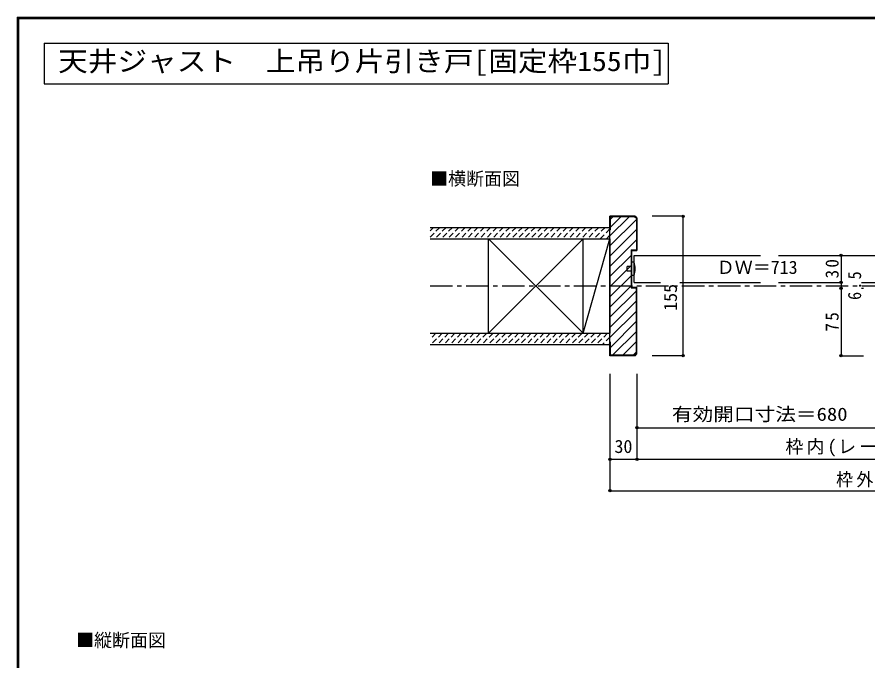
# Model space of a CAD drawing. Units: millimetres at full size, sheet at 1:5. Extents: x -973 to 977, y -718 to 696.
# Drawn here: x -973 to -27, y -20 to 696 of the extents above; entities that cross this region are included whole.
import ezdxf
from ezdxf.enums import TextEntityAlignment as Align

# ---------------------------------------------------------------- set-up
doc = ezdxf.new("R2010")
doc.units = ezdxf.units.MM
doc.header["$LTSCALE"] = 5
doc.header["$PDMODE"] = 32
doc.header["$PDSIZE"] = 2.5
doc.linetypes.add('CHAIN1', pattern=[8, 5, -1, 1, -1])
doc.linetypes.add('DASHED1', pattern=[1.8, 1.2, -0.6])
for name, color, linetype in [('0-1_通り芯', 4, 'CHAIN1'), ('0-2_柱', 3, 'Continuous'), ('0-3_仕上げ', 2, 'Continuous'), ('0-4_枠', 3, 'Continuous'), ('0-6_扉', 2, 'Continuous'), ('0-7_金物', 7, 'Continuous'), ('0-A_文字', 3, 'Continuous'), ('0-B_寸法', 7, 'Continuous'), ('0-C_ハッチ', 4, 'DASHED1'), ('F-1_枠', 6, 'Continuous')]:
    doc.layers.add(name, color=color, linetype=linetype)
doc.styles.add('ＭＳ ゴシック', font='')
doc.styles.get('ＭＳ ゴシック').set_extended_font_data('MS Gothic')

msp = doc.modelspace()

# ---------------------------------------------------------------- linework, layer by layer
at = {"layer": '0-1_通り芯'}
msp.add_line((-513.993, 396.994), (511.306, 396.994), dxfattribs=at)
at = {"layer": '0-2_柱', "color": 7}
for p, q in [((-448.872, 344.494), (-343.872, 449.494)), ((-343.872, 344.494), (-448.872, 449.494)), ((-343.872, 344.494), (-313.993, 449.494))]:
    msp.add_line(p, q, dxfattribs=at)
at = {"layer": '0-2_柱'}
for p, q in [((-448.872, 344.494), (-448.872, 449.494)), ((-343.872, 344.494), (-343.872, 449.494)), ((-313.993, 449.494), (-313.993, 344.494))]:
    msp.add_line(p, q, dxfattribs=at)
at = {"layer": '0-3_仕上げ'}
for p, q in [((-513.993, 461.994), (-313.993, 461.994)), ((-513.993, 449.494), (-313.993, 449.494)), ((-513.993, 344.494), (-313.993, 344.494)), ((-513.993, 331.994), (-313.993, 331.994))]:
    msp.add_line(p, q, dxfattribs=at)
at = {"layer": '0-4_枠'}
for p, q in [((-313.993, 319.494), (-313.993, 474.494)), ((-286.114, 474.494), (-313.993, 474.494)), ((-313.493, 459.494), (-313.493, 473.994)), ((-286.321, 473.994), (-313.493, 473.994)), ((-286.114, 474.494), (-283.993, 472.372)), ((-283.993, 472.372), (-283.993, 436.494)), ((-313.493, 459.494), (-313.993, 459.494)), ((-290.493, 436.994), (-290.493, 394.994)), ((-290.493, 436.994), (-284.493, 436.994)), ((-289.993, 436.494), (-283.993, 436.494)), ((-289.993, 436.494), (-289.993, 395.494)), ((-290.493, 394.994), (-284.493, 394.994)), ((-289.993, 395.494), (-283.993, 395.494)), ((-283.993, 321.615), (-283.993, 395.494)), ((-286.114, 319.494), (-313.993, 319.494)), ((-286.321, 319.994), (-313.493, 319.994)), ((-286.114, 319.494), (-283.993, 321.615))]:
    msp.add_line(p, q, dxfattribs=at)
for points in [[(-286.321, 473.994), (-284.493, 472.165), (-284.493, 436.994)], [(-286.321, 319.994), (-284.493, 321.822), (-284.493, 394.994)], [(-313.493, 319.994), (-313.493, 334.494), (-313.993, 334.494)]]:
    msp.add_lwpolyline(points, dxfattribs=at)
at = {"layer": '0-6_扉', "color": 6}
for p, q in [((-286.993, 400.994), (-286.993, 430.994)), ((-286.993, 430.994), (-146.668, 430.994)), ((-286.993, 400.994), (-257.857, 400.994)), ((-236.466, 400.994), (-146.668, 400.994)), ((-126.668, 400.994), (-54.877, 400.994)), ((-34.443, 400.994), (13.656, 400.994))]:
    msp.add_line(p, q, dxfattribs=at)
msp.add_lwpolyline([(-126.668, 430.994), (13.656, 430.994), (13.656, 400.994)], dxfattribs=at)
at = {"layer": '0-7_金物'}
for p, q in [((-289.993, 418.494), (-294.993, 418.494)), ((-286.993, 423.494), (-289.993, 423.494))]:
    msp.add_line(p, q, dxfattribs=at)
for points in [[(-289.993, 413.494), (-294.993, 413.494), (-294.993, 418.494)], [(-286.993, 408.494), (-289.993, 408.494), (-289.993, 423.494)]]:
    msp.add_lwpolyline(points, dxfattribs=at)
msp.add_arc((-317.444, 415.994), 31.361, 346.16371, 13.83632, dxfattribs=at)
at = {"layer": '0-A_文字'}
for p, q in [((-943.333, 666.667), (-943.333, 621.667)), ((-943.333, 666.667), (-249.208, 666.667)), ((-249.208, 666.667), (-249.208, 621.667)), ((-943.333, 621.667), (-249.208, 621.667))]:
    msp.add_line(p, q, dxfattribs=at)
at = {"layer": '0-B_寸法', "color": 4}
for p, q in [((-232.571, 474.494), (-267.093, 474.494)), ((-232.571, 319.494), (-232.571, 474.494)), ((-56.985, 430.994), (-56.985, 400.994)), ((-56.985, 430.994), (-31.938, 430.994)), ((-56.985, 400.994), (-56.985, 394.494)), ((-56.985, 400.994), (-54.877, 400.994)), ((-34.443, 400.994), (-31.938, 400.994)), ((-56.985, 394.494), (-56.985, 319.494)), ((-56.985, 394.494), (-54.877, 394.494)), ((-34.443, 394.494), (-31.938, 394.494)), ((-232.571, 319.494), (-267.093, 319.494)), ((-56.985, 319.494), (-31.938, 319.494)), ((-313.993, 299.494), (-313.993, 169.494)), ((-283.993, 299.494), (-283.993, 204.494)), ((-283.993, 239.494), (281.306, 239.494)), ((-313.993, 204.494), (311.306, 204.494)), ((-313.993, 169.494), (311.306, 169.494))]:
    msp.add_line(p, q, dxfattribs=at)
at = {"layer": '0-B_寸法'}
for p in [(-232.571, 474.494), (-56.985, 430.994), (-56.985, 400.994), (-56.985, 394.494), (-232.571, 319.494), (-56.985, 319.494), (-283.993, 239.494), (-313.993, 204.494), (-283.993, 204.494), (-313.993, 169.494)]:
    msp.add_point(p, dxfattribs=at)
at = {"layer": '0-C_ハッチ', "linetype": 'Continuous'}
for p, q in [((-313.993, 452.748), (-292.747, 473.994)), ((-313.493, 462.309), (-301.808, 473.994)), ((-313.493, 471.37), (-310.869, 473.994)), ((-313.993, 441.435), (-284.493, 470.935)), ((-313.993, 430.121), (-284.493, 459.621)), ((-313.993, 418.807), (-284.493, 448.307)), ((-313.993, 407.494), (-290.493, 430.994)), ((-313.993, 396.18), (-290.493, 419.68)), ((-313.993, 384.866), (-290.493, 408.366)), ((-313.993, 373.552), (-290.493, 397.052)), ((-313.993, 362.239), (-284.493, 391.739)), ((-313.993, 350.925), (-284.493, 380.425)), ((-313.993, 339.611), (-284.493, 369.111)), ((-313.493, 328.797), (-284.493, 357.798)), ((-310.983, 319.994), (-284.493, 346.484)), ((-299.669, 319.994), (-284.493, 335.17)), ((-288.356, 319.994), (-284.493, 323.857))]:
    msp.add_line(p, q, dxfattribs=at)
at = {"layer": '0-C_ハッチ'}
for p, q in [((-510.343, 461.994), (-513.993, 458.344)), ((-503.272, 461.994), (-513.993, 451.273)), ((-496.201, 461.994), (-508.701, 449.494)), ((-489.13, 461.994), (-501.63, 449.494)), ((-482.059, 461.994), (-494.559, 449.494)), ((-474.988, 461.994), (-487.488, 449.494)), ((-467.917, 461.994), (-480.417, 449.494)), ((-460.846, 461.994), (-473.346, 449.494)), ((-453.775, 461.994), (-466.275, 449.494)), ((-446.704, 461.994), (-459.204, 449.494)), ((-439.633, 461.994), (-452.133, 449.494)), ((-432.562, 461.994), (-445.062, 449.494)), ((-425.491, 461.994), (-437.991, 449.494)), ((-418.42, 461.994), (-430.92, 449.494)), ((-411.348, 461.994), (-423.848, 449.494)), ((-404.277, 461.994), (-416.777, 449.494)), ((-397.206, 461.994), (-409.706, 449.494)), ((-390.135, 461.994), (-402.635, 449.494)), ((-383.064, 461.994), (-395.564, 449.494)), ((-375.993, 461.994), (-388.493, 449.494)), ((-368.922, 461.994), (-381.422, 449.494)), ((-361.851, 461.994), (-374.351, 449.494)), ((-354.78, 461.994), (-367.28, 449.494)), ((-347.709, 461.994), (-360.209, 449.494)), ((-340.638, 461.994), (-353.138, 449.494)), ((-333.567, 461.994), (-346.067, 449.494)), ((-326.496, 461.994), (-338.996, 449.494)), ((-319.425, 461.994), (-331.925, 449.494)), ((-313.993, 460.354), (-324.854, 449.494)), ((-313.993, 453.283), (-317.782, 449.494)), ((-507.635, 344.494), (-513.993, 338.136)), ((-500.564, 344.494), (-513.064, 331.994)), ((-493.493, 344.494), (-505.993, 331.994)), ((-486.422, 344.494), (-498.922, 331.994)), ((-479.351, 344.494), (-491.851, 331.994)), ((-472.28, 344.494), (-484.78, 331.994)), ((-465.209, 344.494), (-477.709, 331.994)), ((-458.138, 344.494), (-470.638, 331.994)), ((-451.067, 344.494), (-463.567, 331.994)), ((-443.996, 344.494), (-456.496, 331.994)), ((-436.925, 344.494), (-449.425, 331.994)), ((-429.854, 344.494), (-442.354, 331.994)), ((-422.782, 344.494), (-435.282, 331.994)), ((-415.711, 344.494), (-428.211, 331.994)), ((-408.64, 344.494), (-421.14, 331.994)), ((-401.569, 344.494), (-414.069, 331.994)), ((-394.498, 344.494), (-406.998, 331.994)), ((-387.427, 344.494), (-399.927, 331.994)), ((-380.356, 344.494), (-392.856, 331.994)), ((-373.285, 344.494), (-385.785, 331.994)), ((-366.214, 344.494), (-378.714, 331.994)), ((-359.143, 344.494), (-371.643, 331.994)), ((-352.072, 344.494), (-364.572, 331.994)), ((-345.001, 344.494), (-357.501, 331.994)), ((-337.93, 344.494), (-350.43, 331.994)), ((-330.859, 344.494), (-343.359, 331.994)), ((-323.787, 344.494), (-336.287, 331.994)), ((-316.716, 344.494), (-329.216, 331.994)), ((-313.993, 340.146), (-322.145, 331.994)), ((-313.993, 333.075), (-315.074, 331.994))]:
    msp.add_line(p, q, dxfattribs=at)
at = {"layer": 'F-1_枠'}
for p, q in [((-973.347, 695.833), (-973.347, -700.833)), ((-973.347, 695.833), (976.653, 695.833)), ((-973.347, 695), (976.653, 695)), ((-973.347, 694.167), (976.653, 694.167)), ((-972.514, 695.833), (-972.514, -700.833)), ((-971.68, 695.833), (-971.68, -700.833))]:
    msp.add_line(p, q, dxfattribs=at)

# ---------------------------------------------------------------- texts
at = {"layer": '0-A_文字', "style": 'ＭＳ ゴシック', "width": 1.1}
msp.add_text('天井ジャスト\u3000上吊り片引き戸[固定枠155巾]', height=21.99, dxfattribs=at).set_placement((-927.708, 629.167), align=Align.BOTTOM_LEFT)
at = {"layer": '0-A_文字', "color": 7, "style": 'ＭＳ ゴシック'}
for s, p in [('■横断面図', (-513.993, 504.494)), ('■縦断面図', (-907.69, -8.322))]:
    msp.add_text(s, height=14.66, dxfattribs=at).set_placement(p, align=Align.BOTTOM_LEFT)
at = {"layer": '0-B_寸法', "style": 'ＭＳ ゴシック'}
for s, p in [('ＤＷ＝713', (-195.24, 405.994)), ('30', (-308.993, 206.994))]:
    msp.add_text(s, height=14.66, dxfattribs=at).set_placement(p, align=Align.BOTTOM_LEFT)
msp.add_text('155', height=14.66, rotation=90, dxfattribs=at).set_placement((-235.071, 369.337), align=Align.BOTTOM_LEFT)
at = {"layer": '0-B_寸法', "style": 'ＭＳ ゴシック', "width": 1.15}
msp.add_text('有効開口寸法＝680', height=14.66, dxfattribs=at).set_placement((-245.168, 242.803), align=Align.BOTTOM_LEFT)
at = {"layer": '0-B_寸法', "char_height": 14.66, "attachment_point": 7, "rotation": 90, "style": 'ＭＳ ゴシック'}
for s, insert in [('\\T1.27;\\W0.95;30', (-59.485, 405.369)), ('\\T1.27;\\W0.9;6.5', (-34.485, 381.494)), ('\\T1.27;\\W0.95;75', (-59.485, 346.369))]:
    msp.add_mtext(s, dxfattribs=dict(at, insert=insert))
at = {"layer": '0-B_寸法', "char_height": 14.66, "attachment_point": 7, "style": 'ＭＳ ゴシック'}
for s, insert in [('\\T1.17;枠内(レール長)＝1,390', (-118.844, 207.404)), ('\\T1.19;\\W0.95;枠外＝1,450', (-62.594, 170.951))]:
    msp.add_mtext(s, dxfattribs=dict(at, insert=insert))

doc.saveas('drawing.dxf')
